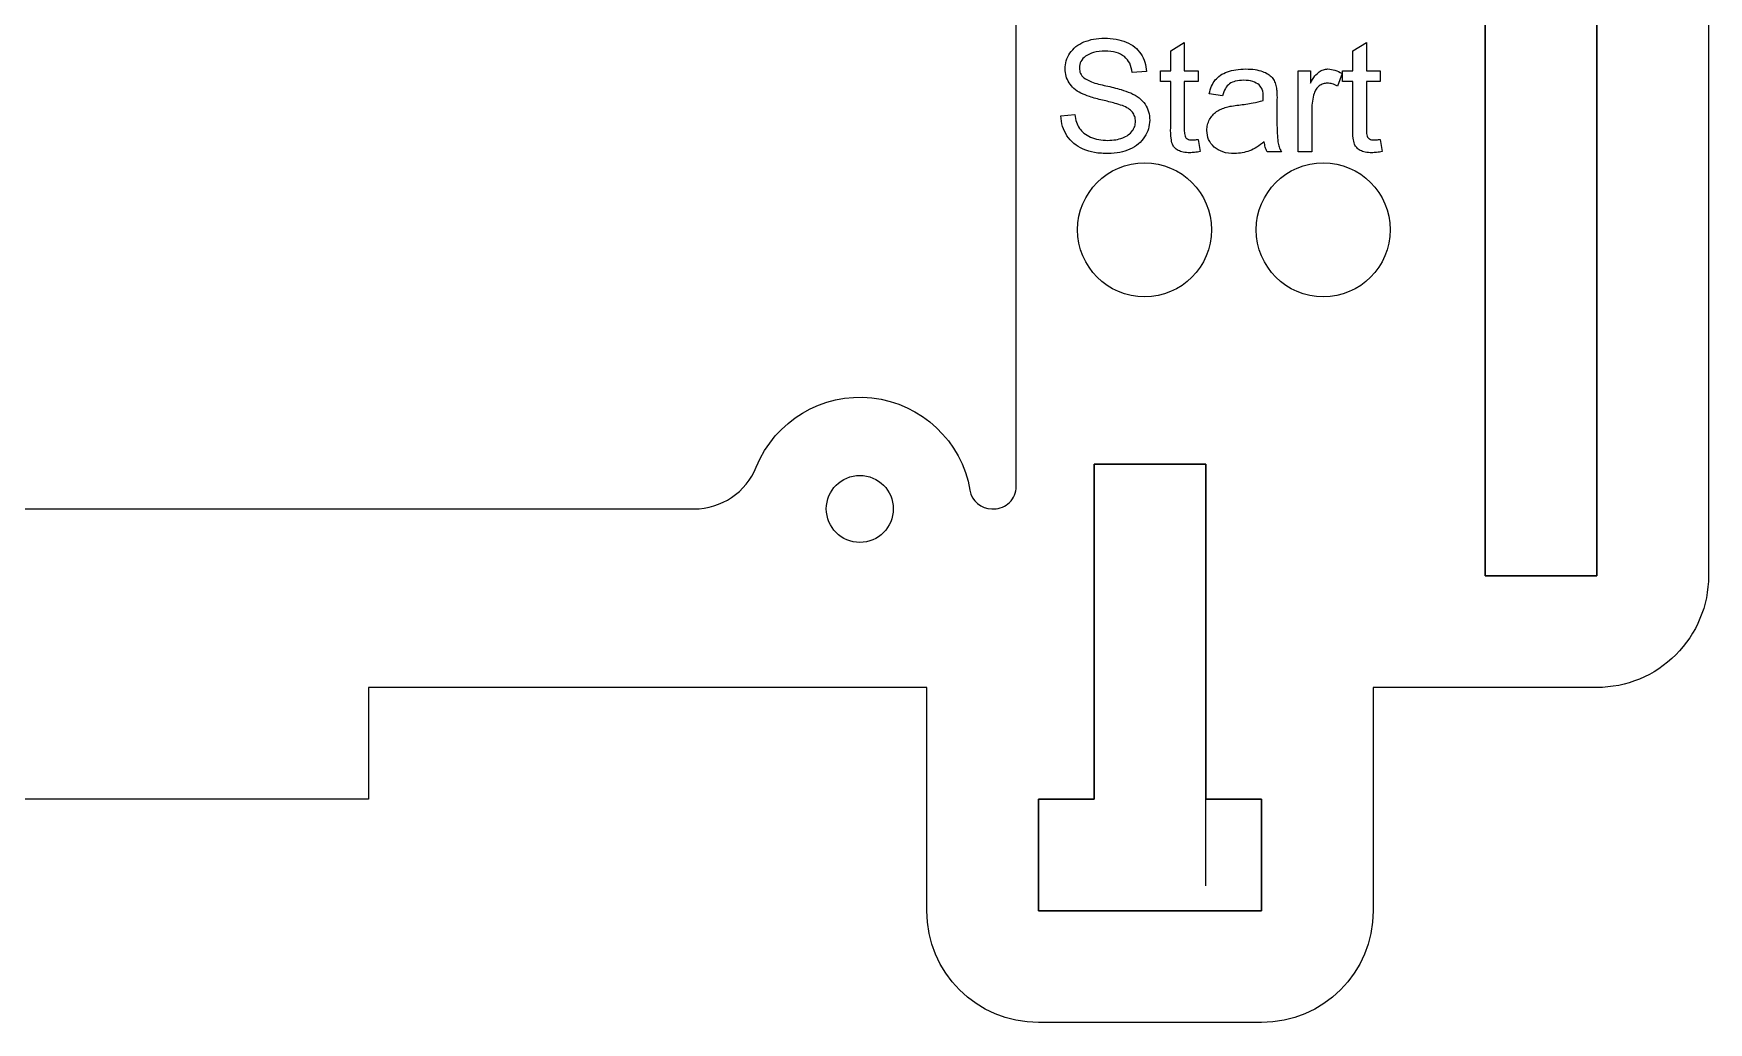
# Model space of a CAD drawing. Header units: millimetres. Extents: x 0 to 150, y -10 to 75.
# Drawn here: x 75 to 150, y -10 to 34.3 of the extents above; entities that cross this region are included whole.
import ezdxf

# ---------------------------------------------------------------- set-up
doc = ezdxf.new("R2010")
doc.units = ezdxf.units.MM
doc.layers.get('0').update_dxf_attribs({"linetype": 'CONTINUOUS'})

msp = doc.modelspace()

# ---------------------------------------------------------------- linework, layer by layer
for p, q in [((140, 10.002), (140, 65.002)), ((145, 65.002), (145, 10.002)), ((125.918, 33.519), (126.529, 33.887)), ((125.918, 33.519), (126.529, 33.887)), ((126.529, 33.887), (126.529, 32.622)), ((126.529, 33.887), (126.529, 32.622)), ((134.07, 33.519), (134.68, 33.887)), ((134.07, 33.519), (134.68, 33.887)), ((134.68, 33.887), (134.68, 32.622)), ((134.68, 33.887), (134.68, 32.622)), ((125.918, 32.622), (125.918, 33.519)), ((125.918, 32.622), (125.918, 33.519)), ((134.07, 32.622), (134.07, 33.519)), ((134.07, 32.622), (134.07, 33.519)), ((124.83, 32.591), (124.196, 32.544)), ((124.83, 32.591), (124.196, 32.544)), ((125.468, 32.145), (125.468, 32.622)), ((125.468, 32.622), (125.918, 32.622)), ((125.468, 32.145), (125.468, 32.622)), ((125.468, 32.622), (125.918, 32.622)), ((126.529, 32.622), (127.146, 32.622)), ((126.529, 32.622), (127.146, 32.622)), ((127.146, 32.622), (127.146, 32.145)), ((127.146, 32.622), (127.146, 32.145)), ((131.624, 29), (131.624, 32.622)), ((131.624, 32.622), (132.177, 32.622)), ((131.624, 29), (131.624, 32.622)), ((131.624, 32.622), (132.177, 32.622)), ((132.177, 32.622), (132.177, 32.073)), ((132.177, 32.622), (132.177, 32.073)), ((133.592, 32.506), (133.381, 31.937)), ((133.592, 32.506), (133.381, 31.937)), ((133.619, 32.145), (133.619, 32.622)), ((133.619, 32.622), (134.07, 32.622)), ((133.619, 32.145), (133.619, 32.622)), ((133.619, 32.622), (134.07, 32.622)), ((134.68, 32.622), (135.297, 32.622)), ((134.68, 32.622), (135.297, 32.622)), ((135.297, 32.622), (135.297, 32.145)), ((135.297, 32.622), (135.297, 32.145)), ((125.918, 32.145), (125.468, 32.145)), ((125.918, 32.145), (125.468, 32.145)), ((125.918, 30.061), (125.918, 32.145)), ((125.918, 30.061), (125.918, 32.145)), ((127.146, 32.145), (126.529, 32.145)), ((126.529, 32.145), (126.529, 30.027)), ((127.146, 32.145), (126.529, 32.145)), ((126.529, 32.145), (126.529, 30.027)), ((128.244, 31.507), (127.644, 31.589)), ((128.244, 31.507), (127.644, 31.589)), ((134.07, 32.145), (133.619, 32.145)), ((134.07, 32.145), (133.619, 32.145)), ((134.07, 30.061), (134.07, 32.145)), ((134.07, 30.061), (134.07, 32.145)), ((135.297, 32.145), (134.68, 32.145)), ((134.68, 32.145), (134.68, 30.027)), ((135.297, 32.145), (134.68, 32.145)), ((134.68, 32.145), (134.68, 30.027)), ((130.679, 31.336), (130.679, 30.518)), ((130.679, 31.336), (130.679, 30.518)), ((132.238, 30.896), (132.238, 29)), ((132.238, 30.896), (132.238, 29)), ((121, 30.606), (121.624, 30.661)), ((121, 30.606), (121.624, 30.661)), ((127.146, 29.549), (127.235, 29.007)), ((127.146, 29.549), (127.235, 29.007)), ((135.297, 29.549), (135.386, 29.007)), ((135.297, 29.549), (135.386, 29.007)), ((130.874, 29), (130.233, 29)), ((130.874, 29), (130.233, 29)), ((132.238, 29), (131.624, 29)), ((132.238, 29), (131.624, 29)), ((122.493, 0), (122.494, 15)), ((122.494, 15), (127.494, 15)), ((127.494, 15), (127.493, 0)), ((145, 10.002), (140, 10.002)), ((127.5, -3.873), (127.5, 8)), ((127.5, 8), (127.5, 7)), ((127.5, -3.873), (127.5, 8)), ((127.5, 8), (127.5, 7)), ((127.5, -3.873), (127.5, 8)), ((127.5, 8), (127.5, 7)), ((127.5, 5), (127.5, 0)), ((127.5, 5), (127.5, 0)), ((127.5, 5), (127.5, 0)), ((119.999, -5), (119.999, 0)), ((119.999, 0), (122.493, 0)), ((127.493, 0), (129.987, 0)), ((129.987, 0), (129.986, -5)), ((129.986, -5), (119.999, -5))]:
    msp.add_line(p, q)
for points in [[(60, 75.002), (90, 75.002), (90, 70.002), (115, 70.002), (115, 75.002), (135, 75.002), (135, 70.002), (145, 70.002, -0.414214), (150, 65.002), (150, 10.002, -0.414214), (145, 5.002), (134.987, 5.002), (134.987, 0.002), (134.986, -4.998), (134.986, -5, -0.414213), (129.986, -10), (119.999, -10, -0.414213), (114.999, -5), (115, 5.002), (90, 5.002), (90, 0.002), (60, 0.002)], [(60, 75.002), (90, 75.002), (90, 70.002), (115, 70.002), (115, 75.002), (135, 75.002), (135, 70.002), (145, 70.002, -0.414214), (150, 65.002), (150, 10.002, -0.414214), (145, 5.002), (134.987, 5.002), (134.987, 0.002), (134.986, -4.998), (134.986, -5, -0.414213), (129.986, -10), (119.999, -10, -0.414213), (114.999, -5), (115, 5.002), (90, 5.002), (90, 0.002), (60, 0.002)], [(61.416, 13.002), (104.584, 13.002, 0.305615), (107.365, 14.877, -0.756168), (116.93, 13.835, 0.365977), (117.916, 13.002), (118, 13.002, 0.414214), (119, 14.002), (119, 61.002, 0.414214), (118, 62.002), (117.916, 62.002, 0.365977), (116.93, 61.168, -0.756168), (107.365, 60.127, 0.305615), (104.584, 62.002), (61.416, 62.002, 0.305615)], [(61.416, 13.002), (104.584, 13.002, 0.305615), (107.365, 14.877, -0.756168), (116.93, 13.835, 0.365977), (117.916, 13.002), (118, 13.002, 0.414214), (119, 14.002), (119, 61.002, 0.414214), (118, 62.002), (117.916, 62.002, 0.365977), (116.93, 61.168, -0.756168), (107.365, 60.127, 0.305615), (104.584, 62.002), (61.416, 62.002, 0.305615)]]:
    msp.add_lwpolyline(points, format="xyb")
for points in [[(145, 65.002), (140, 65.002), (140, 10.002), (145, 10.002)], [(122.494, 15), (122.493, 0), (119.999, 0), (119.999, -5), (129.986, -5), (129.987, 0), (127.493, 0), (127.494, 15)]]:
    msp.add_lwpolyline(points, close=True)
for centre, radius in [((124.75, 25.502), 3), ((124.75, 25.502), 3), ((132.75, 25.502), 3), ((132.75, 25.502), 3), ((112, 13.002), 1.5), ((112, 13.002), 1.5)]:
    msp.add_circle(centre, radius)
for points, knots in [([(121.406, 33.415), (121.488, 33.519), (121.658, 33.734), (121.905, 33.853), (122.033, 33.915)], [0, 0, 0, 0, 0.03920014, 0.08116612, 0.08116612, 0.08116612, 0.08116612]), ([(121.406, 33.415), (121.488, 33.519), (121.658, 33.734), (121.905, 33.853), (122.033, 33.915)], [0, 0, 0, 0, 0.03920014, 0.08116612, 0.08116612, 0.08116612, 0.08116612]), ([(122.033, 33.915), (122.177, 33.964), (122.474, 34.067), (122.789, 34.079), (122.951, 34.085)], [0, 0, 0, 0, 0.04540935, 0.09377293, 0.09377293, 0.09377293, 0.09377293]), ([(122.033, 33.915), (122.177, 33.964), (122.474, 34.067), (122.789, 34.079), (122.951, 34.085)], [0, 0, 0, 0, 0.04540935, 0.09377293, 0.09377293, 0.09377293, 0.09377293]), ([(122.951, 34.085), (123.127, 34.079), (123.463, 34.068), (123.78, 33.958), (123.931, 33.906)], [0, 0, 0, 0, 0.0525019, 0.1001776, 0.1001776, 0.1001776, 0.1001776]), ([(122.951, 34.085), (123.127, 34.079), (123.463, 34.068), (123.78, 33.958), (123.931, 33.906)], [0, 0, 0, 0, 0.0525019, 0.1001776, 0.1001776, 0.1001776, 0.1001776]), ([(123.931, 33.906), (124.064, 33.841), (124.321, 33.714), (124.498, 33.489), (124.585, 33.379)], [0, 0, 0, 0, 0.04359258, 0.08488042, 0.08488042, 0.08488042, 0.08488042]), ([(123.931, 33.906), (124.064, 33.841), (124.321, 33.714), (124.498, 33.489), (124.585, 33.379)], [0, 0, 0, 0, 0.04359258, 0.08488042, 0.08488042, 0.08488042, 0.08488042]), ([(121.191, 32.707), (121.2, 32.832), (121.219, 33.084), (121.343, 33.304), (121.406, 33.415)], [0, 0, 0, 0, 0.03701362, 0.07477418, 0.07477418, 0.07477418, 0.07477418]), ([(121.191, 32.707), (121.2, 32.832), (121.219, 33.084), (121.343, 33.304), (121.406, 33.415)], [0, 0, 0, 0, 0.03701362, 0.07477418, 0.07477418, 0.07477418, 0.07477418]), ([(122.103, 33.282), (122.023, 33.207), (121.869, 33.062), (121.842, 32.853), (121.829, 32.752)], [0, 0, 0, 0, 0.03181946, 0.06140403, 0.06140403, 0.06140403, 0.06140403]), ([(122.103, 33.282), (122.023, 33.207), (121.869, 33.062), (121.842, 32.853), (121.829, 32.752)], [0, 0, 0, 0, 0.03181946, 0.06140403, 0.06140403, 0.06140403, 0.06140403]), ([(122.978, 33.502), (122.801, 33.499), (122.49, 33.495), (122.22, 33.346), (122.103, 33.282)], [0, 0, 0, 0, 0.05217505, 0.09141118, 0.09141118, 0.09141118, 0.09141118]), ([(122.978, 33.502), (122.801, 33.499), (122.49, 33.495), (122.22, 33.346), (122.103, 33.282)], [0, 0, 0, 0, 0.05217505, 0.09141118, 0.09141118, 0.09141118, 0.09141118]), ([(123.85, 33.26), (123.731, 33.33), (123.463, 33.489), (123.151, 33.497), (122.978, 33.502)], [0, 0, 0, 0, 0.04080151, 0.09176772, 0.09176772, 0.09176772, 0.09176772]), ([(123.85, 33.26), (123.731, 33.33), (123.463, 33.489), (123.151, 33.497), (122.978, 33.502)], [0, 0, 0, 0, 0.04080151, 0.09176772, 0.09176772, 0.09176772, 0.09176772]), ([(124.196, 32.544), (124.172, 32.689), (124.127, 32.963), (123.938, 33.165), (123.85, 33.26)], [0, 0, 0, 0, 0.04309405, 0.08115502, 0.08115502, 0.08115502, 0.08115502]), ([(124.196, 32.544), (124.172, 32.689), (124.127, 32.963), (123.938, 33.165), (123.85, 33.26)], [0, 0, 0, 0, 0.04309405, 0.08115502, 0.08115502, 0.08115502, 0.08115502]), ([(124.585, 33.379), (124.652, 33.258), (124.789, 33.013), (124.816, 32.733), (124.83, 32.591)], [0, 0, 0, 0, 0.04103954, 0.08331679, 0.08331679, 0.08331679, 0.08331679]), ([(124.585, 33.379), (124.652, 33.258), (124.789, 33.013), (124.816, 32.733), (124.83, 32.591)], [0, 0, 0, 0, 0.04103954, 0.08331679, 0.08331679, 0.08331679, 0.08331679]), ([(121.367, 32.085), (121.315, 32.181), (121.212, 32.376), (121.198, 32.596), (121.191, 32.707)], [0, 0, 0, 0, 0.03227075, 0.06534831, 0.06534831, 0.06534831, 0.06534831]), ([(121.367, 32.085), (121.315, 32.181), (121.212, 32.376), (121.198, 32.596), (121.191, 32.707)], [0, 0, 0, 0, 0.03227075, 0.06534831, 0.06534831, 0.06534831, 0.06534831]), ([(121.829, 32.752), (121.837, 32.666), (121.852, 32.497), (121.966, 32.371), (122.023, 32.308)], [0, 0, 0, 0, 0.02503294, 0.04960745, 0.04960745, 0.04960745, 0.04960745]), ([(121.829, 32.752), (121.837, 32.666), (121.852, 32.497), (121.966, 32.371), (122.023, 32.308)], [0, 0, 0, 0, 0.02503294, 0.04960745, 0.04960745, 0.04960745, 0.04960745]), ([(122.023, 32.308), (122.136, 32.245), (122.448, 32.072), (122.798, 31.998), (123.021, 31.952)], [0, 0, 0, 0, 0.0387245, 0.1064411, 0.1064411, 0.1064411, 0.1064411]), ([(122.023, 32.308), (122.136, 32.245), (122.448, 32.072), (122.798, 31.998), (123.021, 31.952)], [0, 0, 0, 0, 0.0387245, 0.1064411, 0.1064411, 0.1064411, 0.1064411]), ([(127.913, 32.211), (127.986, 32.287), (128.14, 32.447), (128.346, 32.531), (128.456, 32.576)], [0, 0, 0, 0, 0.03108144, 0.06601063, 0.06601063, 0.06601063, 0.06601063]), ([(127.913, 32.211), (127.986, 32.287), (128.14, 32.447), (128.346, 32.531), (128.456, 32.576)], [0, 0, 0, 0, 0.03108144, 0.06601063, 0.06601063, 0.06601063, 0.06601063]), ([(128.456, 32.576), (128.582, 32.613), (128.851, 32.692), (129.13, 32.7), (129.278, 32.704)], [0, 0, 0, 0, 0.03946791, 0.0834961, 0.0834961, 0.0834961, 0.0834961]), ([(128.456, 32.576), (128.582, 32.613), (128.851, 32.692), (129.13, 32.7), (129.278, 32.704)], [0, 0, 0, 0, 0.03946791, 0.0834961, 0.0834961, 0.0834961, 0.0834961]), ([(129.278, 32.704), (129.419, 32.702), (129.675, 32.697), (129.921, 32.627), (130.031, 32.595)], [0, 0, 0, 0, 0.04212463, 0.07645383, 0.07645383, 0.07645383, 0.07645383]), ([(129.278, 32.704), (129.419, 32.702), (129.675, 32.697), (129.921, 32.627), (130.031, 32.595)], [0, 0, 0, 0, 0.04212463, 0.07645383, 0.07645383, 0.07645383, 0.07645383]), ([(130.031, 32.595), (130.119, 32.559), (130.279, 32.494), (130.402, 32.374), (130.458, 32.32)], [0, 0, 0, 0, 0.02800896, 0.05113025, 0.05113025, 0.05113025, 0.05113025]), ([(130.031, 32.595), (130.119, 32.559), (130.279, 32.494), (130.402, 32.374), (130.458, 32.32)], [0, 0, 0, 0, 0.02800896, 0.05113025, 0.05113025, 0.05113025, 0.05113025]), ([(130.458, 32.32), (130.5, 32.26), (130.589, 32.132), (130.628, 31.981), (130.649, 31.902)], [0, 0, 0, 0, 0.02201718, 0.04627147, 0.04627147, 0.04627147, 0.04627147]), ([(130.458, 32.32), (130.5, 32.26), (130.589, 32.132), (130.628, 31.981), (130.649, 31.902)], [0, 0, 0, 0, 0.02201718, 0.04627147, 0.04627147, 0.04627147, 0.04627147]), ([(132.177, 32.073), (132.238, 32.185), (132.343, 32.374), (132.502, 32.521), (132.567, 32.581)], [0, 0, 0, 0, 0.03789373, 0.06445257, 0.06445257, 0.06445257, 0.06445257]), ([(132.177, 32.073), (132.238, 32.185), (132.343, 32.374), (132.502, 32.521), (132.567, 32.581)], [0, 0, 0, 0, 0.03789373, 0.06445257, 0.06445257, 0.06445257, 0.06445257]), ([(132.567, 32.581), (132.628, 32.617), (132.75, 32.688), (132.891, 32.699), (132.961, 32.704)], [0, 0, 0, 0, 0.02093528, 0.04175455, 0.04175455, 0.04175455, 0.04175455]), ([(132.567, 32.581), (132.628, 32.617), (132.75, 32.688), (132.891, 32.699), (132.961, 32.704)], [0, 0, 0, 0, 0.02093528, 0.04175455, 0.04175455, 0.04175455, 0.04175455]), ([(132.961, 32.704), (133.067, 32.694), (133.292, 32.673), (133.489, 32.564), (133.592, 32.506)], [0, 0, 0, 0, 0.03168093, 0.06677552, 0.06677552, 0.06677552, 0.06677552]), ([(132.961, 32.704), (133.067, 32.694), (133.292, 32.673), (133.489, 32.564), (133.592, 32.506)], [0, 0, 0, 0, 0.03168093, 0.06677552, 0.06677552, 0.06677552, 0.06677552]), ([(121.9, 31.619), (121.79, 31.683), (121.582, 31.803), (121.436, 31.995), (121.367, 32.085)], [0, 0, 0, 0, 0.03766062, 0.07145013, 0.07145013, 0.07145013, 0.07145013]), ([(121.9, 31.619), (121.79, 31.683), (121.582, 31.803), (121.436, 31.995), (121.367, 32.085)], [0, 0, 0, 0, 0.03766062, 0.07145013, 0.07145013, 0.07145013, 0.07145013]), ([(122.866, 31.307), (122.668, 31.354), (122.338, 31.433), (122.026, 31.566), (121.9, 31.619)], [0, 0, 0, 0, 0.0607428, 0.1015932, 0.1015932, 0.1015932, 0.1015932]), ([(122.866, 31.307), (122.668, 31.354), (122.338, 31.433), (122.026, 31.566), (121.9, 31.619)], [0, 0, 0, 0, 0.0607428, 0.1015932, 0.1015932, 0.1015932, 0.1015932]), ([(123.021, 31.952), (123.249, 31.901), (123.625, 31.817), (123.986, 31.685), (124.128, 31.633)], [0, 0, 0, 0, 0.0701158, 0.1152828, 0.1152828, 0.1152828, 0.1152828]), ([(123.021, 31.952), (123.249, 31.901), (123.625, 31.817), (123.986, 31.685), (124.128, 31.633)], [0, 0, 0, 0, 0.0701158, 0.1152828, 0.1152828, 0.1152828, 0.1152828]), ([(124.128, 31.633), (124.261, 31.565), (124.51, 31.439), (124.689, 31.223), (124.772, 31.123)], [0, 0, 0, 0, 0.04427119, 0.08296645, 0.08296645, 0.08296645, 0.08296645]), ([(124.128, 31.633), (124.261, 31.565), (124.51, 31.439), (124.689, 31.223), (124.772, 31.123)], [0, 0, 0, 0, 0.04427119, 0.08296645, 0.08296645, 0.08296645, 0.08296645]), ([(127.644, 31.589), (127.673, 31.708), (127.728, 31.931), (127.854, 32.122), (127.913, 32.211)], [0, 0, 0, 0, 0.03647565, 0.06827467, 0.06827467, 0.06827467, 0.06827467]), ([(127.644, 31.589), (127.673, 31.708), (127.728, 31.931), (127.854, 32.122), (127.913, 32.211)], [0, 0, 0, 0, 0.03647565, 0.06827467, 0.06827467, 0.06827467, 0.06827467]), ([(128.549, 32.044), (128.484, 31.977), (128.335, 31.827), (128.277, 31.621), (128.244, 31.507)], [0, 0, 0, 0, 0.02763884, 0.06267359, 0.06267359, 0.06267359, 0.06267359]), ([(128.549, 32.044), (128.484, 31.977), (128.335, 31.827), (128.277, 31.621), (128.244, 31.507)], [0, 0, 0, 0, 0.02763884, 0.06267359, 0.06267359, 0.06267359, 0.06267359]), ([(129.189, 32.196), (129.061, 32.194), (128.835, 32.19), (128.636, 32.088), (128.549, 32.044)], [0, 0, 0, 0, 0.03783572, 0.06649764, 0.06649764, 0.06649764, 0.06649764]), ([(129.189, 32.196), (129.061, 32.194), (128.835, 32.19), (128.636, 32.088), (128.549, 32.044)], [0, 0, 0, 0, 0.03783572, 0.06649764, 0.06649764, 0.06649764, 0.06649764]), ([(129.888, 31.988), (129.793, 32.048), (129.581, 32.184), (129.329, 32.191), (129.189, 32.196)], [0, 0, 0, 0, 0.03314839, 0.0741515, 0.0741515, 0.0741515, 0.0741515]), ([(129.888, 31.988), (129.793, 32.048), (129.581, 32.184), (129.329, 32.191), (129.189, 32.196)], [0, 0, 0, 0, 0.03314839, 0.0741515, 0.0741515, 0.0741515, 0.0741515]), ([(130.062, 31.459), (130.06, 31.57), (130.055, 31.766), (129.939, 31.921), (129.888, 31.988)], [0, 0, 0, 0, 0.03226908, 0.05689817, 0.05689817, 0.05689817, 0.05689817]), ([(130.062, 31.459), (130.06, 31.57), (130.055, 31.766), (129.939, 31.921), (129.888, 31.988)], [0, 0, 0, 0, 0.03226908, 0.05689817, 0.05689817, 0.05689817, 0.05689817]), ([(130.649, 31.902), (130.658, 31.829), (130.68, 31.641), (130.68, 31.452), (130.679, 31.336)], [0, 0, 0, 0, 0.02211878, 0.05674527, 0.05674527, 0.05674527, 0.05674527]), ([(130.649, 31.902), (130.658, 31.829), (130.68, 31.641), (130.68, 31.452), (130.679, 31.336)], [0, 0, 0, 0, 0.02211878, 0.05674527, 0.05674527, 0.05674527, 0.05674527]), ([(132.34, 31.613), (132.311, 31.499), (132.249, 31.264), (132.242, 31.022), (132.238, 30.896)], [0, 0, 0, 0, 0.03512546, 0.07255948, 0.07255948, 0.07255948, 0.07255948]), ([(132.34, 31.613), (132.311, 31.499), (132.249, 31.264), (132.242, 31.022), (132.238, 30.896)], [0, 0, 0, 0, 0.03512546, 0.07255948, 0.07255948, 0.07255948, 0.07255948]), ([(132.569, 31.949), (132.519, 31.903), (132.416, 31.81), (132.366, 31.68), (132.34, 31.613)], [0, 0, 0, 0, 0.01993322, 0.04113844, 0.04113844, 0.04113844, 0.04113844]), ([(132.569, 31.949), (132.519, 31.903), (132.416, 31.81), (132.366, 31.68), (132.34, 31.613)], [0, 0, 0, 0, 0.01993322, 0.04113844, 0.04113844, 0.04113844, 0.04113844]), ([(132.93, 32.07), (132.865, 32.065), (132.734, 32.054), (132.624, 31.984), (132.569, 31.949)], [0, 0, 0, 0, 0.01933797, 0.03865818, 0.03865818, 0.03865818, 0.03865818]), ([(132.93, 32.07), (132.865, 32.065), (132.734, 32.054), (132.624, 31.984), (132.569, 31.949)], [0, 0, 0, 0, 0.01933797, 0.03865818, 0.03865818, 0.03865818, 0.03865818]), ([(133.381, 31.937), (133.307, 31.975), (133.166, 32.05), (133.007, 32.063), (132.93, 32.07)], [0, 0, 0, 0, 0.02462175, 0.04737635, 0.04737635, 0.04737635, 0.04737635]), ([(133.381, 31.937), (133.307, 31.975), (133.166, 32.05), (133.007, 32.063), (132.93, 32.07)], [0, 0, 0, 0, 0.02462175, 0.04737635, 0.04737635, 0.04737635, 0.04737635]), ([(123.756, 31.063), (123.648, 31.098), (123.355, 31.192), (123.056, 31.263), (122.866, 31.307)], [0, 0, 0, 0, 0.03383327, 0.09232707, 0.09232707, 0.09232707, 0.09232707]), ([(123.756, 31.063), (123.648, 31.098), (123.355, 31.192), (123.056, 31.263), (122.866, 31.307)], [0, 0, 0, 0, 0.03383327, 0.09232707, 0.09232707, 0.09232707, 0.09232707]), ([(124.206, 30.768), (124.148, 30.826), (124.02, 30.956), (123.85, 31.025), (123.756, 31.063)], [0, 0, 0, 0, 0.02424526, 0.05431268, 0.05431268, 0.05431268, 0.05431268]), ([(124.206, 30.768), (124.148, 30.826), (124.02, 30.956), (123.85, 31.025), (123.756, 31.063)], [0, 0, 0, 0, 0.02424526, 0.05431268, 0.05431268, 0.05431268, 0.05431268]), ([(124.342, 30.357), (124.337, 30.433), (124.327, 30.582), (124.246, 30.707), (124.206, 30.768)], [0, 0, 0, 0, 0.02230358, 0.04393367, 0.04393367, 0.04393367, 0.04393367]), ([(124.342, 30.357), (124.337, 30.433), (124.327, 30.582), (124.246, 30.707), (124.206, 30.768)], [0, 0, 0, 0, 0.02230358, 0.04393367, 0.04393367, 0.04393367, 0.04393367]), ([(124.772, 31.123), (124.833, 31.015), (124.957, 30.794), (124.972, 30.541), (124.98, 30.412)], [0, 0, 0, 0, 0.03669405, 0.07495002, 0.07495002, 0.07495002, 0.07495002]), ([(124.772, 31.123), (124.833, 31.015), (124.957, 30.794), (124.972, 30.541), (124.98, 30.412)], [0, 0, 0, 0, 0.03669405, 0.07495002, 0.07495002, 0.07495002, 0.07495002]), ([(127.659, 30.441), (127.702, 30.51), (127.787, 30.647), (127.914, 30.745), (127.976, 30.794)], [0, 0, 0, 0, 0.02426003, 0.04779808, 0.04779808, 0.04779808, 0.04779808]), ([(127.659, 30.441), (127.702, 30.51), (127.787, 30.647), (127.914, 30.745), (127.976, 30.794)], [0, 0, 0, 0, 0.02426003, 0.04779808, 0.04779808, 0.04779808, 0.04779808]), ([(127.976, 30.794), (128.045, 30.836), (128.184, 30.921), (128.339, 30.97), (128.418, 30.995)], [0, 0, 0, 0, 0.02389721, 0.04869823, 0.04869823, 0.04869823, 0.04869823]), ([(127.976, 30.794), (128.045, 30.836), (128.184, 30.921), (128.339, 30.97), (128.418, 30.995)], [0, 0, 0, 0, 0.02389721, 0.04869823, 0.04869823, 0.04869823, 0.04869823]), ([(128.418, 30.995), (128.494, 31.012), (128.674, 31.052), (128.857, 31.074), (128.964, 31.087)], [0, 0, 0, 0, 0.02316052, 0.05536857, 0.05536857, 0.05536857, 0.05536857]), ([(128.418, 30.995), (128.494, 31.012), (128.674, 31.052), (128.857, 31.074), (128.964, 31.087)], [0, 0, 0, 0, 0.02316052, 0.05536857, 0.05536857, 0.05536857, 0.05536857]), ([(128.964, 31.087), (129.18, 31.114), (129.55, 31.158), (129.91, 31.258), (130.059, 31.299)], [0, 0, 0, 0, 0.0652742, 0.1116392, 0.1116392, 0.1116392, 0.1116392]), ([(128.964, 31.087), (129.18, 31.114), (129.55, 31.158), (129.91, 31.258), (130.059, 31.299)], [0, 0, 0, 0, 0.0652742, 0.1116392, 0.1116392, 0.1116392, 0.1116392]), ([(130.059, 31.299), (130.06, 31.333), (130.061, 31.387), (130.062, 31.44), (130.062, 31.459)], [0, 0, 0, 0, 0.01032035, 0.01603382, 0.01603382, 0.01603382, 0.01603382]), ([(130.059, 31.299), (130.06, 31.333), (130.061, 31.387), (130.062, 31.44), (130.062, 31.459)], [0, 0, 0, 0, 0.01032035, 0.01603382, 0.01603382, 0.01603382, 0.01603382]), ([(121.275, 29.708), (121.198, 29.846), (121.042, 30.125), (121.014, 30.445), (121, 30.606)], [0, 0, 0, 0, 0.04678256, 0.09491361, 0.09491361, 0.09491361, 0.09491361]), ([(121.275, 29.708), (121.198, 29.846), (121.042, 30.125), (121.014, 30.445), (121, 30.606)], [0, 0, 0, 0, 0.04678256, 0.09491361, 0.09491361, 0.09491361, 0.09491361]), ([(121.624, 30.661), (121.642, 30.545), (121.675, 30.327), (121.781, 30.135), (121.83, 30.045)], [0, 0, 0, 0, 0.03493649, 0.0653876, 0.0653876, 0.0653876, 0.0653876]), ([(121.624, 30.661), (121.642, 30.545), (121.675, 30.327), (121.781, 30.135), (121.83, 30.045)], [0, 0, 0, 0, 0.03493649, 0.0653876, 0.0653876, 0.0653876, 0.0653876]), ([(121.83, 30.045), (121.895, 29.968), (122.034, 29.801), (122.229, 29.707), (122.334, 29.657)], [0, 0, 0, 0, 0.03000481, 0.06423435, 0.06423435, 0.06423435, 0.06423435]), ([(121.83, 30.045), (121.895, 29.968), (122.034, 29.801), (122.229, 29.707), (122.334, 29.657)], [0, 0, 0, 0, 0.03000481, 0.06423435, 0.06423435, 0.06423435, 0.06423435]), ([(124.201, 29.929), (124.242, 29.996), (124.324, 30.127), (124.336, 30.281), (124.342, 30.357)], [0, 0, 0, 0, 0.02309124, 0.04566736, 0.04566736, 0.04566736, 0.04566736]), ([(124.201, 29.929), (124.242, 29.996), (124.324, 30.127), (124.336, 30.281), (124.342, 30.357)], [0, 0, 0, 0, 0.02309124, 0.04566736, 0.04566736, 0.04566736, 0.04566736]), ([(124.98, 30.412), (124.97, 30.28), (124.95, 30.013), (124.818, 29.779), (124.752, 29.66)], [0, 0, 0, 0, 0.03917226, 0.07945152, 0.07945152, 0.07945152, 0.07945152]), ([(124.98, 30.412), (124.97, 30.28), (124.95, 30.013), (124.818, 29.779), (124.752, 29.66)], [0, 0, 0, 0, 0.03917226, 0.07945152, 0.07945152, 0.07945152, 0.07945152]), ([(125.993, 29.336), (125.972, 29.425), (125.914, 29.662), (125.917, 29.907), (125.918, 30.061)], [0, 0, 0, 0, 0.02731684, 0.07310054, 0.07310054, 0.07310054, 0.07310054]), ([(125.993, 29.336), (125.972, 29.425), (125.914, 29.662), (125.917, 29.907), (125.918, 30.061)], [0, 0, 0, 0, 0.02731684, 0.07310054, 0.07310054, 0.07310054, 0.07310054]), ([(126.529, 30.027), (126.528, 29.954), (126.526, 29.84), (126.552, 29.729), (126.561, 29.689)], [0, 0, 0, 0, 0.02158749, 0.03402038, 0.03402038, 0.03402038, 0.03402038]), ([(126.529, 30.027), (126.528, 29.954), (126.526, 29.84), (126.552, 29.729), (126.561, 29.689)], [0, 0, 0, 0, 0.02158749, 0.03402038, 0.03402038, 0.03402038, 0.03402038]), ([(127.538, 29.955), (127.543, 30.041), (127.552, 30.211), (127.624, 30.365), (127.659, 30.441)], [0, 0, 0, 0, 0.02563126, 0.05049834, 0.05049834, 0.05049834, 0.05049834]), ([(127.538, 29.955), (127.543, 30.041), (127.552, 30.211), (127.624, 30.365), (127.659, 30.441)], [0, 0, 0, 0, 0.02563126, 0.05049834, 0.05049834, 0.05049834, 0.05049834]), ([(130.679, 30.518), (130.678, 30.285), (130.676, 29.923), (130.707, 29.563), (130.719, 29.435)], [0, 0, 0, 0, 0.0698824, 0.1084072, 0.1084072, 0.1084072, 0.1084072]), ([(130.679, 30.518), (130.678, 30.285), (130.676, 29.923), (130.707, 29.563), (130.719, 29.435)], [0, 0, 0, 0, 0.0698824, 0.1084072, 0.1084072, 0.1084072, 0.1084072]), ([(134.145, 29.336), (134.123, 29.425), (134.065, 29.662), (134.068, 29.907), (134.07, 30.061)], [0, 0, 0, 0, 0.02731684, 0.07310054, 0.07310054, 0.07310054, 0.07310054]), ([(134.145, 29.336), (134.123, 29.425), (134.065, 29.662), (134.068, 29.907), (134.07, 30.061)], [0, 0, 0, 0, 0.02731684, 0.07310054, 0.07310054, 0.07310054, 0.07310054]), ([(134.68, 30.027), (134.679, 29.954), (134.678, 29.84), (134.703, 29.729), (134.712, 29.689)], [0, 0, 0, 0, 0.02158749, 0.0340204, 0.0340204, 0.0340204, 0.0340204]), ([(134.68, 30.027), (134.679, 29.954), (134.678, 29.84), (134.703, 29.729), (134.712, 29.689)], [0, 0, 0, 0, 0.02158749, 0.0340204, 0.0340204, 0.0340204, 0.0340204]), ([(121.994, 29.113), (121.85, 29.186), (121.566, 29.331), (121.371, 29.583), (121.275, 29.708)], [0, 0, 0, 0, 0.0478395, 0.09442882, 0.09442882, 0.09442882, 0.09442882]), ([(121.994, 29.113), (121.85, 29.186), (121.566, 29.331), (121.371, 29.583), (121.275, 29.708)], [0, 0, 0, 0, 0.0478395, 0.09442882, 0.09442882, 0.09442882, 0.09442882]), ([(122.334, 29.657), (122.453, 29.613), (122.701, 29.524), (122.965, 29.513), (123.101, 29.508)], [0, 0, 0, 0, 0.03790793, 0.07857878, 0.07857878, 0.07857878, 0.07857878]), ([(122.334, 29.657), (122.453, 29.613), (122.701, 29.524), (122.965, 29.513), (123.101, 29.508)], [0, 0, 0, 0, 0.03790793, 0.07857878, 0.07857878, 0.07857878, 0.07857878]), ([(123.101, 29.508), (123.221, 29.512), (123.449, 29.519), (123.666, 29.588), (123.769, 29.621)], [0, 0, 0, 0, 0.0357521, 0.06808099, 0.06808099, 0.06808099, 0.06808099]), ([(123.101, 29.508), (123.221, 29.512), (123.449, 29.519), (123.666, 29.588), (123.769, 29.621)], [0, 0, 0, 0, 0.0357521, 0.06808099, 0.06808099, 0.06808099, 0.06808099]), ([(123.769, 29.621), (123.858, 29.659), (124.024, 29.732), (124.145, 29.866), (124.201, 29.929)], [0, 0, 0, 0, 0.02858699, 0.05360939, 0.05360939, 0.05360939, 0.05360939]), ([(123.769, 29.621), (123.858, 29.659), (124.024, 29.732), (124.145, 29.866), (124.201, 29.929)], [0, 0, 0, 0, 0.02858699, 0.05360939, 0.05360939, 0.05360939, 0.05360939]), ([(124.752, 29.66), (124.665, 29.548), (124.487, 29.317), (124.228, 29.181), (124.095, 29.111)], [0, 0, 0, 0, 0.04194756, 0.08648785, 0.08648785, 0.08648785, 0.08648785]), ([(124.752, 29.66), (124.665, 29.548), (124.487, 29.317), (124.228, 29.181), (124.095, 29.111)], [0, 0, 0, 0, 0.04194756, 0.08648785, 0.08648785, 0.08648785, 0.08648785]), ([(126.252, 29.058), (126.196, 29.095), (126.087, 29.167), (126.024, 29.281), (125.993, 29.336)], [0, 0, 0, 0, 0.01989612, 0.03851966, 0.03851966, 0.03851966, 0.03851966]), ([(126.252, 29.058), (126.196, 29.095), (126.087, 29.167), (126.024, 29.281), (125.993, 29.336)], [0, 0, 0, 0, 0.01989612, 0.03851966, 0.03851966, 0.03851966, 0.03851966]), ([(126.561, 29.689), (126.574, 29.665), (126.599, 29.617), (126.644, 29.585), (126.667, 29.57)], [0, 0, 0, 0, 0.00797179, 0.01614884, 0.01614884, 0.01614884, 0.01614884]), ([(126.561, 29.689), (126.574, 29.665), (126.599, 29.617), (126.644, 29.585), (126.667, 29.57)], [0, 0, 0, 0, 0.00797179, 0.01614884, 0.01614884, 0.01614884, 0.01614884]), ([(126.667, 29.57), (126.696, 29.557), (126.763, 29.527), (126.836, 29.526), (126.877, 29.525)], [0, 0, 0, 0, 0.00951061, 0.0216266, 0.0216266, 0.0216266, 0.0216266]), ([(126.667, 29.57), (126.696, 29.557), (126.763, 29.527), (126.836, 29.526), (126.877, 29.525)], [0, 0, 0, 0, 0.00951061, 0.0216266, 0.0216266, 0.0216266, 0.0216266]), ([(126.877, 29.525), (126.916, 29.527), (127.006, 29.53), (127.096, 29.542), (127.146, 29.549)], [0, 0, 0, 0, 0.01186698, 0.02706492, 0.02706492, 0.02706492, 0.02706492]), ([(126.877, 29.525), (126.916, 29.527), (127.006, 29.53), (127.096, 29.542), (127.146, 29.549)], [0, 0, 0, 0, 0.01186698, 0.02706492, 0.02706492, 0.02706492, 0.02706492]), ([(127.859, 29.21), (127.765, 29.315), (127.576, 29.527), (127.551, 29.811), (127.538, 29.955)], [0, 0, 0, 0, 0.0410017, 0.08308342, 0.08308342, 0.08308342, 0.08308342]), ([(127.859, 29.21), (127.765, 29.315), (127.576, 29.527), (127.551, 29.811), (127.538, 29.955)], [0, 0, 0, 0, 0.0410017, 0.08308342, 0.08308342, 0.08308342, 0.08308342]), ([(130.11, 29.447), (130.002, 29.359), (129.8, 29.195), (129.563, 29.087), (129.453, 29.038)], [0, 0, 0, 0, 0.04161087, 0.07764587, 0.07764587, 0.07764587, 0.07764587]), ([(130.11, 29.447), (130.002, 29.359), (129.8, 29.195), (129.563, 29.087), (129.453, 29.038)], [0, 0, 0, 0, 0.04161087, 0.07764587, 0.07764587, 0.07764587, 0.07764587]), ([(130.233, 29), (130.203, 29.068), (130.142, 29.211), (130.121, 29.366), (130.11, 29.447)], [0, 0, 0, 0, 0.02215491, 0.04652146, 0.04652146, 0.04652146, 0.04652146]), ([(130.233, 29), (130.203, 29.068), (130.142, 29.211), (130.121, 29.366), (130.11, 29.447)], [0, 0, 0, 0, 0.02215491, 0.04652146, 0.04652146, 0.04652146, 0.04652146]), ([(130.719, 29.435), (130.735, 29.36), (130.768, 29.208), (130.838, 29.07), (130.874, 29)], [0, 0, 0, 0, 0.0229669, 0.04633859, 0.04633859, 0.04633859, 0.04633859]), ([(130.719, 29.435), (130.735, 29.36), (130.768, 29.208), (130.838, 29.07), (130.874, 29)], [0, 0, 0, 0, 0.0229669, 0.04633859, 0.04633859, 0.04633859, 0.04633859]), ([(134.404, 29.058), (134.347, 29.095), (134.238, 29.167), (134.175, 29.281), (134.145, 29.336)], [0, 0, 0, 0, 0.01989617, 0.03851968, 0.03851968, 0.03851968, 0.03851968]), ([(134.404, 29.058), (134.347, 29.095), (134.238, 29.167), (134.175, 29.281), (134.145, 29.336)], [0, 0, 0, 0, 0.01989617, 0.03851968, 0.03851968, 0.03851968, 0.03851968]), ([(134.712, 29.689), (134.725, 29.665), (134.751, 29.617), (134.796, 29.585), (134.818, 29.57)], [0, 0, 0, 0, 0.00797183, 0.01614878, 0.01614878, 0.01614878, 0.01614878]), ([(134.712, 29.689), (134.725, 29.665), (134.751, 29.617), (134.796, 29.585), (134.818, 29.57)], [0, 0, 0, 0, 0.00797183, 0.01614878, 0.01614878, 0.01614878, 0.01614878]), ([(134.818, 29.57), (134.848, 29.557), (134.914, 29.527), (134.987, 29.526), (135.028, 29.525)], [0, 0, 0, 0, 0.00951061, 0.0216266, 0.0216266, 0.0216266, 0.0216266]), ([(134.818, 29.57), (134.848, 29.557), (134.914, 29.527), (134.987, 29.526), (135.028, 29.525)], [0, 0, 0, 0, 0.00951061, 0.0216266, 0.0216266, 0.0216266, 0.0216266]), ([(135.028, 29.525), (135.068, 29.527), (135.158, 29.53), (135.247, 29.542), (135.297, 29.549)], [0, 0, 0, 0, 0.01186704, 0.02706492, 0.02706492, 0.02706492, 0.02706492]), ([(135.028, 29.525), (135.068, 29.527), (135.158, 29.53), (135.247, 29.542), (135.297, 29.549)], [0, 0, 0, 0, 0.01186704, 0.02706492, 0.02706492, 0.02706492, 0.02706492]), ([(123.132, 28.915), (122.922, 28.92), (122.532, 28.93), (122.164, 29.055), (121.994, 29.113)], [0, 0, 0, 0, 0.0625679, 0.1160401, 0.1160401, 0.1160401, 0.1160401]), ([(123.132, 28.915), (122.922, 28.92), (122.532, 28.93), (122.164, 29.055), (121.994, 29.113)], [0, 0, 0, 0, 0.0625679, 0.1160401, 0.1160401, 0.1160401, 0.1160401]), ([(124.095, 29.111), (123.945, 29.054), (123.635, 28.935), (123.303, 28.922), (123.132, 28.915)], [0, 0, 0, 0, 0.0478082, 0.09890515, 0.09890515, 0.09890515, 0.09890515]), ([(124.095, 29.111), (123.945, 29.054), (123.635, 28.935), (123.303, 28.922), (123.132, 28.915)], [0, 0, 0, 0, 0.0478082, 0.09890515, 0.09890515, 0.09890515, 0.09890515]), ([(126.771, 28.952), (126.67, 28.954), (126.491, 28.958), (126.325, 29.027), (126.252, 29.058)], [0, 0, 0, 0, 0.02979006, 0.05333476, 0.05333476, 0.05333476, 0.05333476]), ([(126.771, 28.952), (126.67, 28.954), (126.491, 28.958), (126.325, 29.027), (126.252, 29.058)], [0, 0, 0, 0, 0.02979006, 0.05333476, 0.05333476, 0.05333476, 0.05333476]), ([(127.235, 29.007), (127.153, 28.991), (127, 28.961), (126.844, 28.955), (126.771, 28.952)], [0, 0, 0, 0, 0.02489542, 0.04676607, 0.04676607, 0.04676607, 0.04676607]), ([(127.235, 29.007), (127.153, 28.991), (127, 28.961), (126.844, 28.955), (126.771, 28.952)], [0, 0, 0, 0, 0.02489542, 0.04676607, 0.04676607, 0.04676607, 0.04676607]), ([(128.776, 28.918), (128.595, 28.925), (128.261, 28.939), (127.985, 29.125), (127.859, 29.21)], [0, 0, 0, 0, 0.05328084, 0.09796554, 0.09796554, 0.09796554, 0.09796554]), ([(128.776, 28.918), (128.595, 28.925), (128.261, 28.939), (127.985, 29.125), (127.859, 29.21)], [0, 0, 0, 0, 0.05328084, 0.09796554, 0.09796554, 0.09796554, 0.09796554]), ([(129.453, 29.038), (129.345, 29.003), (129.125, 28.932), (128.894, 28.923), (128.776, 28.918)], [0, 0, 0, 0, 0.03390302, 0.06903171, 0.06903171, 0.06903171, 0.06903171]), ([(129.453, 29.038), (129.345, 29.003), (129.125, 28.932), (128.894, 28.923), (128.776, 28.918)], [0, 0, 0, 0, 0.03390302, 0.06903171, 0.06903171, 0.06903171, 0.06903171]), ([(134.922, 28.952), (134.822, 28.954), (134.642, 28.958), (134.477, 29.027), (134.404, 29.058)], [0, 0, 0, 0, 0.02979, 0.05333476, 0.05333476, 0.05333476, 0.05333476]), ([(134.922, 28.952), (134.822, 28.954), (134.642, 28.958), (134.477, 29.027), (134.404, 29.058)], [0, 0, 0, 0, 0.02979, 0.05333476, 0.05333476, 0.05333476, 0.05333476]), ([(135.386, 29.007), (135.304, 28.991), (135.151, 28.961), (134.995, 28.955), (134.922, 28.952)], [0, 0, 0, 0, 0.02489536, 0.04676613, 0.04676613, 0.04676613, 0.04676613]), ([(135.386, 29.007), (135.304, 28.991), (135.151, 28.961), (134.995, 28.955), (134.922, 28.952)], [0, 0, 0, 0, 0.02489536, 0.04676613, 0.04676613, 0.04676613, 0.04676613])]:
    msp.add_open_spline(points, degree=3, knots=knots)

doc.saveas('drawing.dxf')
